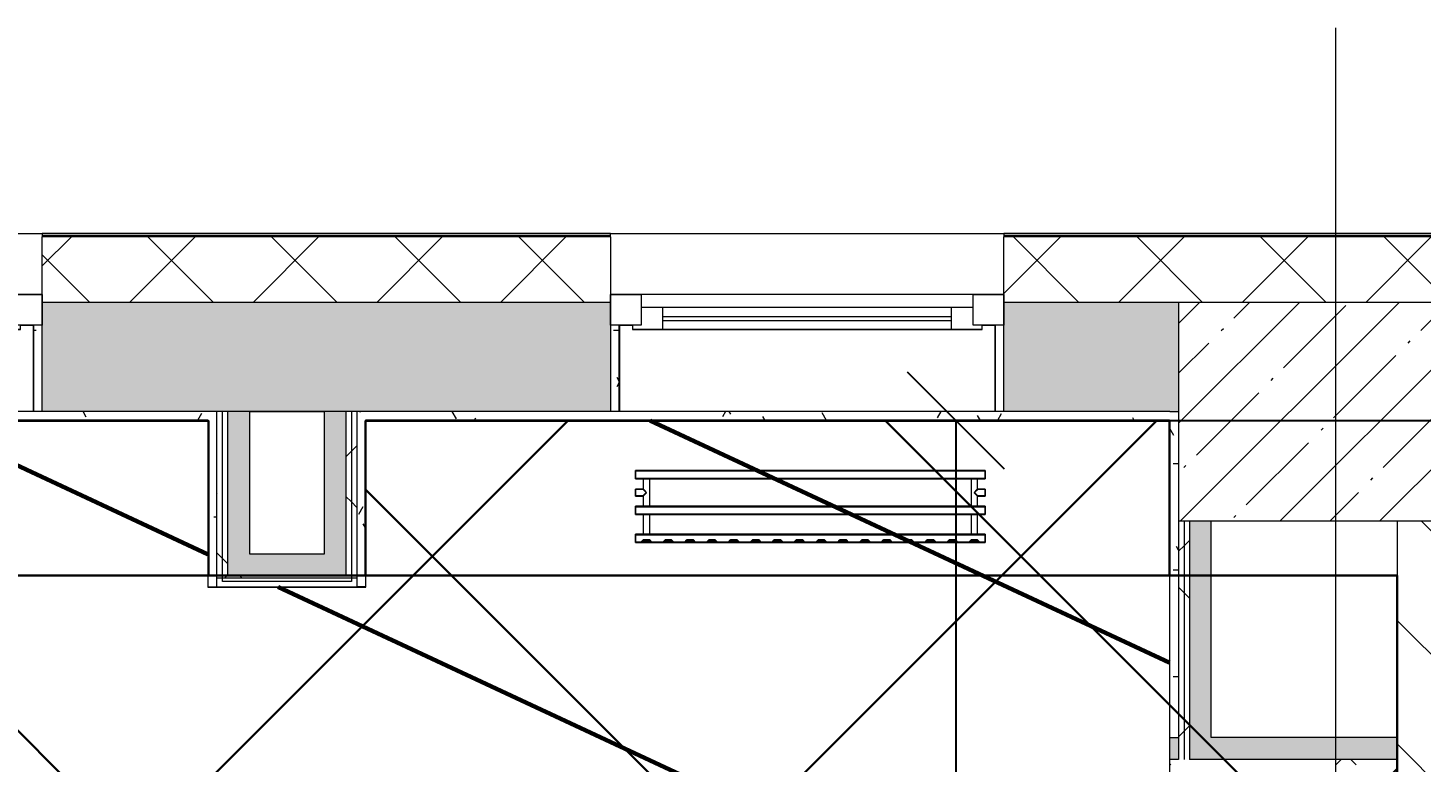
# Model space of a CAD drawing. Header units: millimetres. Extents: x -164500 to 426394, y -23753 to 102118.
# Drawn here: x 256490 to 259677, y 20347 to 22027 of the extents above; entities that cross this region are included whole.
import ezdxf

# ---------------------------------------------------------------- set-up
doc = ezdxf.new("R2010")
doc.units = ezdxf.units.MM
for name, color, linetype, lineweight in [('0) шлифовка', 5, 'Continuous', 60), ('5.2) Л-1 Линолеум', 100, 'Continuous', 30), ('5.3) Линолем обрезка', 100, 'Continuous', 30), ('A-FLOR', 7, 'Continuous', 9), ('A-GLAZ', 7, 'Continuous', 9), ('A-GLAZ-1', 7, 'Continuous', 5), ('A-WALL', 7, 'Continuous', 5), ('I-WALL', 7, 'Continuous', 5), ('S-COLS', 7, 'Continuous', 9), ('S-COLS-1', 7, 'Continuous', 5), ('Оси', 7, 'Continuous', 9)]:
    doc.layers.add(name, color=color, linetype=linetype, lineweight=lineweight)
doc.layers.add('2) защита вин плитк', color=6, linetype='Continuous')
doc.layers.add('3.1) Наливной пол', color=3, linetype='Continuous')
for name, color, linetype, lineweight, true_color in [('A-WALL-1', 9, 'Continuous', 5, 0x808080), ('A-WALL-FNSH-1', 9, 'Continuous', 5, 0x808080), ('M-EQPM-1', 7, 'Continuous', 9, 0xb2b2b2)]:
    doc.layers.add(name, color=color, linetype=linetype, lineweight=lineweight, true_color=true_color)
doc.styles.get("Standard").update_dxf_attribs({"font": 'ГОСТ тип А.ttf'})
doc.dimstyles.new('А3', dxfattribs={"dimtxt": 333, "dimasz": 222, "dimexe": 222, "dimexo": 111, "dimgap": 111, "dimtad": 1, "dimtoh": 1, "dimdec": 0, "dimrnd": 0.0015, "dimzin": 0, "dimdsep": 46, "dimtxsty": 'Standard', "dimblk": 'OBLIQUE', "dimcen": 0, "dimclrd": 7, "dimclre": 7, "dimclrt": 7, "dimadec": 0, "dimazin": 0, "dimtfac": 1, "dimtdec": 0, "dimtofl": 0, "dimtmove": 0, "dimatfit": 3, "dimfxl": 1, "dimtolj": 1, "dimtzin": 0, "dimarcsym": 0})
pattern_1 = [(0, (148772.123, -0.94), (243.84, 60.96), [20.117, -162.763, 20.117, -162.763, -975.36]), (0, (148772.123, -0.94), (243.84, 60.96), [-365.76, 20.117, -345.643, 20.117, -162.763, -426.72]), (0, (148772.123, -0.94), (243.84, 60.96), [-914.4, 20.117, -101.803, 20.117, -284.683]), (120, (148863.563, 29.54), (-174.71291, 180.691634), [20.117, -162.763, 20.117, -162.763, -975.36]), (120, (148863.563, 29.54), (-174.71291, 180.691634), [-365.76, 20.117, -345.643, 20.117, -162.763, -426.72]), (120, (148863.563, 29.54), (-174.71291, 180.691634), [-914.4, 20.117, -101.803, 20.117, -284.683]), (240, (148894.043, 151.46), (-69.12709, -241.651634), [20.117, -162.763, 20.117, -162.763, -975.36]), (240, (148894.043, 151.46), (-69.12709, -241.651634), [-365.76, 20.117, -345.643, 20.117, -162.763, -426.72]), (240, (148894.043, 151.46), (-69.12709, -241.651634), [-914.4, 20.117, -101.803, 20.117, -284.683])]
pattern_2 = [(45, (148772.12, -0.94), (-212.132, 212.132), []), (135, (148772.12, -0.94), (-212.132, -212.132), [])]
pattern_3 = [(45, (205553.1, 26879), (-1347.04, 1347.04), [])]

# ---------------------------------------------------------------- blocks, each defined once
blk = doc.blocks.new('radiator_prado_classic_z_tip_30_po exemplyaru - Classic Z Тип 30-300-V471-Объем проектирования 2 этажа')
at = {"layer": 'M-EQPM-1'}
for p, q in [((0, 228), (0, 210)), ((800, 228), (0, 228)), ((0, 210), (0, 228)), ((0, 228), (12.5, 228)), ((12.5, 228), (37.5, 228)), ((37.5, 228), (12.5, 228)), ((12.5, 228), (37.5, 228)), ((12.5, 228), (17.5, 223)), ((12.5, 228), (17.5, 223)), ((32.5, 223), (37.5, 228)), ((37.5, 228), (32.5, 223)), ((37.5, 228), (62.5, 228)), ((62.5, 228), (87.5, 228)), ((87.5, 228), (62.5, 228)), ((62.5, 228), (87.5, 228)), ((62.5, 228), (67.5, 223)), ((62.5, 228), (67.5, 223)), ((82.5, 223), (87.5, 228)), ((87.5, 228), (82.5, 223)), ((87.5, 228), (112.5, 228)), ((112.5, 228), (137.5, 228)), ((137.5, 228), (112.5, 228)), ((112.5, 228), (137.5, 228)), ((112.5, 228), (117.5, 223)), ((112.5, 228), (117.5, 223)), ((132.5, 223), (137.5, 228)), ((137.5, 228), (132.5, 223)), ((137.5, 228), (162.5, 228)), ((162.5, 228), (187.5, 228)), ((187.5, 228), (162.5, 228)), ((162.5, 228), (187.5, 228)), ((162.5, 228), (167.5, 223)), ((162.5, 228), (167.5, 223)), ((182.5, 223), (187.5, 228)), ((187.5, 228), (182.5, 223)), ((187.5, 228), (212.5, 228)), ((212.5, 228), (237.5, 228)), ((237.5, 228), (212.5, 228)), ((212.5, 228), (237.5, 228)), ((212.5, 228), (217.5, 223)), ((212.5, 228), (217.5, 223)), ((232.5, 223), (237.5, 228)), ((237.5, 228), (232.5, 223)), ((237.5, 228), (262.5, 228)), ((262.5, 228), (287.5, 228)), ((287.5, 228), (262.5, 228)), ((262.5, 228), (287.5, 228)), ((262.5, 228), (267.5, 223)), ((262.5, 228), (267.5, 223)), ((282.5, 223), (287.5, 228)), ((287.5, 228), (282.5, 223)), ((287.5, 228), (312.5, 228)), ((312.5, 228), (337.5, 228)), ((337.5, 228), (312.5, 228)), ((312.5, 228), (337.5, 228)), ((312.5, 228), (317.5, 223)), ((312.5, 228), (317.5, 223)), ((332.5, 223), (337.5, 228)), ((337.5, 228), (332.5, 223)), ((337.5, 228), (362.5, 228)), ((362.5, 228), (387.5, 228)), ((387.5, 228), (362.5, 228)), ((362.5, 228), (387.5, 228)), ((362.5, 228), (367.5, 223)), ((362.5, 228), (367.5, 223)), ((382.5, 223), (387.5, 228)), ((387.5, 228), (382.5, 223)), ((387.5, 228), (412.5, 228)), ((412.5, 228), (437.5, 228)), ((437.5, 228), (412.5, 228)), ((412.5, 228), (437.5, 228)), ((412.5, 228), (417.5, 223)), ((412.5, 228), (417.5, 223)), ((432.5, 223), (437.5, 228)), ((437.5, 228), (432.5, 223)), ((437.5, 228), (462.5, 228)), ((462.5, 228), (487.5, 228)), ((487.5, 228), (462.5, 228)), ((462.5, 228), (487.5, 228)), ((462.5, 228), (467.5, 223)), ((462.5, 228), (467.5, 223)), ((482.5, 223), (487.5, 228)), ((487.5, 228), (482.5, 223)), ((487.5, 228), (512.5, 228)), ((512.5, 228), (537.5, 228)), ((537.5, 228), (512.5, 228)), ((512.5, 228), (537.5, 228)), ((512.5, 228), (517.5, 223)), ((512.5, 228), (517.5, 223)), ((532.5, 223), (537.5, 228)), ((537.5, 228), (532.5, 223)), ((537.5, 228), (562.5, 228)), ((562.5, 228), (587.5, 228)), ((587.5, 228), (562.5, 228)), ((562.5, 228), (587.5, 228)), ((562.5, 228), (567.5, 223)), ((562.5, 228), (567.5, 223)), ((582.5, 223), (587.5, 228)), ((587.5, 228), (582.5, 223)), ((587.5, 228), (612.5, 228)), ((612.5, 228), (637.5, 228)), ((637.5, 228), (612.5, 228)), ((612.5, 228), (637.5, 228)), ((612.5, 228), (617.5, 223)), ((612.5, 228), (617.5, 223)), ((632.5, 223), (637.5, 228)), ((637.5, 228), (632.5, 223)), ((637.5, 228), (662.5, 228)), ((687.5, 228), (662.5, 228)), ((662.5, 228), (687.5, 228)), ((662.5, 228), (667.5, 223)), ((662.5, 228), (667.5, 223)), ((662.7, 228), (687.5, 228)), ((682.5, 223), (687.5, 228)), ((687.5, 228), (682.5, 223)), ((687.5, 228), (712.5, 228)), ((712.5, 228), (737.5, 228)), ((737.5, 228), (712.5, 228)), ((712.5, 228), (737.5, 228)), ((712.5, 228), (717.5, 223)), ((712.5, 228), (717.5, 223)), ((732.5, 223), (737.5, 228)), ((737.5, 228), (732.5, 223)), ((737.5, 228), (762.5, 228)), ((762.5, 228), (787.5, 228)), ((787.5, 228), (762.5, 228)), ((762.5, 228), (787.5, 228)), ((762.5, 228), (767.5, 223)), ((762.5, 228), (767.5, 223)), ((782.5, 223), (787.5, 228)), ((787.5, 228), (782.5, 223)), ((787.5, 228), (800, 228)), ((800, 210), (800, 228)), ((800, 228), (800, 210)), ((0, 210), (800, 210)), ((17.8, 210), (0, 210)), ((32.5, 223), (17.5, 223)), ((17.5, 223), (32.5, 223)), ((17.5, 210), (17.5, 164)), ((17.5, 210), (17.5, 164)), ((17.8, 210), (17.5, 210)), ((17.5, 210), (17.8, 210)), ((17.8, 210), (17.5, 210)), ((17.5, 210), (32.5, 210)), ((32.2, 210), (17.8, 210)), ((17.8, 210), (32.2, 210)), ((18.5, 210), (17.8, 210)), ((19.7, 210), (18.5, 210)), ((21.3, 210), (19.7, 210)), ((23.1, 210), (21.3, 210)), ((32.2, 210), (23.1, 210)), ((32.5, 210), (32.2, 210)), ((32.2, 210), (32.5, 210)), ((32.5, 210), (32.2, 210)), ((767.8, 210), (32.2, 210)), ((32.5, 164), (32.5, 210)), ((32.5, 164), (32.5, 210)), ((82.5, 223), (67.5, 223)), ((67.5, 223), (82.5, 223)), ((132.5, 223), (117.5, 223)), ((117.5, 223), (132.5, 223)), ((182.5, 223), (167.5, 223)), ((167.5, 223), (182.5, 223)), ((232.5, 223), (217.5, 223)), ((217.5, 223), (232.5, 223)), ((282.5, 223), (267.5, 223)), ((267.5, 223), (282.5, 223)), ((332.5, 223), (317.5, 223)), ((317.5, 223), (332.5, 223)), ((382.5, 223), (367.5, 223)), ((367.5, 223), (382.5, 223)), ((432.5, 223), (417.5, 223)), ((417.5, 223), (432.5, 223)), ((482.5, 223), (467.5, 223)), ((467.5, 223), (482.5, 223)), ((532.5, 223), (517.5, 223)), ((517.5, 223), (532.5, 223)), ((582.5, 223), (567.5, 223)), ((567.5, 223), (582.5, 223)), ((632.5, 223), (617.5, 223)), ((617.5, 223), (632.5, 223)), ((682.5, 223), (667.5, 223)), ((667.5, 223), (682.5, 223)), ((732.5, 223), (717.5, 223)), ((717.5, 223), (732.5, 223)), ((782.5, 223), (767.5, 223)), ((767.5, 223), (782.5, 223)), ((767.5, 210), (767.5, 164)), ((767.5, 210), (767.5, 164)), ((767.8, 210), (767.5, 210)), ((767.5, 210), (782.5, 210)), ((767.8, 210), (767.5, 210)), ((767.5, 210), (767.8, 210)), ((778.7, 210), (767.8, 210)), ((782.2, 210), (767.8, 210)), ((767.8, 210), (768.5, 210)), ((768.5, 210), (771.2, 210)), ((771.2, 210), (775, 210)), ((775, 210), (778.7, 210)), ((780.3, 210), (778.7, 210)), ((778.7, 210), (781.5, 210)), ((781.5, 210), (780.3, 210)), ((782.2, 210), (781.5, 210)), ((781.5, 210), (782.2, 210)), ((782.5, 210), (782.2, 210)), ((782.5, 210), (782.2, 210)), ((782.2, 210), (782.5, 210)), ((800, 210), (782.2, 210)), ((782.5, 164), (782.5, 210)), ((782.5, 164), (782.5, 210)), ((800, 164), (0, 164)), ((0, 164), (0, 146)), ((0, 146), (0, 164)), ((0, 164), (17.8, 164)), ((17.8, 164), (17.5, 164)), ((17.5, 164), (17.8, 164)), ((17.8, 164), (17.5, 164)), ((17.5, 164), (32.5, 164)), ((32.2, 164), (17.8, 164)), ((17.8, 164), (32.2, 164)), ((18.5, 164), (17.8, 164)), ((19.7, 164), (18.5, 164)), ((21.3, 164), (19.7, 164)), ((23.1, 164), (21.3, 164)), ((25, 164), (23.1, 164)), ((26.9, 164), (25, 164)), ((28.8, 164), (26.9, 164)), ((30.3, 164), (28.8, 164)), ((31.5, 164), (30.3, 164)), ((32.2, 164), (31.5, 164)), ((32.5, 164), (32.2, 164)), ((32.2, 164), (32.5, 164)), ((32.5, 164), (32.2, 164)), ((32.2, 164), (767.8, 164)), ((767.8, 164), (767.5, 164)), ((767.5, 164), (782.5, 164)), ((767.8, 164), (767.5, 164)), ((767.5, 164), (767.8, 164)), ((782.2, 164), (767.8, 164)), ((776.9, 164), (767.8, 164)), ((767.8, 164), (769.7, 164)), ((769.7, 164), (782.2, 164)), ((782.2, 164), (776.9, 164)), ((782.5, 164), (782.2, 164)), ((782.5, 164), (782.2, 164)), ((782.2, 164), (782.5, 164)), ((782.2, 164), (800, 164)), ((800, 146), (800, 164)), ((800, 164), (800, 146)), ((0, 146), (800, 146)), ((18.5, 146), (0, 146)), ((17.5, 146), (17.5, 121.5)), ((17.5, 146), (17.5, 121.5)), ((17.5, 146), (18.5, 146)), ((18.5, 146), (17.5, 146)), ((17.5, 146), (18.5, 146)), ((32.5, 146), (17.5, 146)), ((18.5, 146), (32.2, 146)), ((32.2, 146), (18.5, 146)), ((18.5, 146), (19.7, 146)), ((19.7, 146), (21.3, 146)), ((21.3, 146), (23.1, 146)), ((23.1, 146), (25, 146)), ((25, 146), (26.9, 146)), ((26.9, 146), (28.8, 146)), ((28.8, 146), (30.3, 146)), ((30.3, 146), (31.5, 146)), ((31.5, 146), (32.2, 146)), ((32.2, 146), (32.5, 146)), ((32.5, 146), (32.2, 146)), ((32.2, 146), (32.5, 146)), ((767.8, 146), (32.2, 146)), ((32.5, 82), (32.5, 146)), ((32.5, 82), (32.5, 146)), ((767.5, 146), (767.5, 82)), ((767.5, 146), (767.5, 82)), ((767.5, 146), (767.8, 146)), ((782.5, 146), (767.5, 146)), ((767.5, 146), (767.8, 146)), ((767.8, 146), (767.5, 146)), ((767.8, 146), (769.7, 146)), ((767.8, 146), (781.5, 146)), ((781.5, 146), (767.8, 146)), ((769.7, 146), (781.5, 146)), ((781.5, 146), (782.5, 146)), ((781.5, 146), (782.5, 146)), ((782.5, 146), (781.5, 146)), ((800, 146), (781.5, 146)), ((782.5, 121.5), (782.5, 146)), ((782.5, 121.5), (782.5, 146)), ((17.5, 121.5), (0, 121.5)), ((17.5, 121.5), (0, 121.5)), ((0, 121.5), (0, 120.5)), ((0, 106.5), (0, 121.5)), ((0, 120.5), (0, 107.5)), ((0, 120.5), (0, 119.3)), ((0, 114), (0, 120.5)), ((0, 120.5), (0, 120.5)), ((0, 119.3), (0, 117.8)), ((0, 117.8), (0, 114)), ((0, 114), (0, 110.3)), ((0, 107.5), (0, 114)), ((0, 110.3), (0, 108.7)), ((0, 108.7), (0, 107.5)), ((0, 107.5), (0, 106.5)), ((0, 107.5), (0, 107.5)), ((0, 106.5), (17.5, 106.5)), ((0, 106.5), (17.5, 106.5)), ((17.5, 106.5), (17.5, 82)), ((17.5, 106.5), (17.5, 82)), ((800, 121.5), (782.5, 121.5)), ((800, 121.5), (782.5, 121.5)), ((782.5, 82), (782.5, 106.5)), ((782.5, 106.5), (800, 106.5)), ((782.5, 82), (782.5, 106.5)), ((782.5, 106.5), (800, 106.5)), ((800, 121.5), (800, 106.5)), ((800, 120.5), (800, 121.5)), ((800, 121.5), (800, 120.5)), ((800, 120.5), (800, 121.5)), ((800, 107.5), (800, 120.5)), ((800, 120.5), (800, 107.5)), ((800, 117.8), (800, 120.5)), ((800, 107.5), (800, 117.8)), ((800, 106.5), (800, 107.5)), ((800, 107.5), (800, 106.5)), ((800, 106.5), (800, 107.5)), ((800, 82), (0, 82)), ((0, 82), (0, 64)), ((0, 64), (0, 82)), ((0, 82), (18.5, 82)), ((800, 64), (0, 64)), ((0, 64), (800, 64)), ((18.5, 82), (17.5, 82)), ((17.5, 82), (18.5, 82)), ((18.5, 82), (17.5, 82)), ((17.5, 82), (32.5, 82)), ((32.2, 82), (18.5, 82)), ((18.5, 82), (32.2, 82)), ((19.7, 82), (18.5, 82)), ((21.3, 82), (19.7, 82)), ((23.1, 82), (21.3, 82)), ((25, 82), (23.1, 82)), ((26.9, 82), (25, 82)), ((28.8, 82), (26.9, 82)), ((30.3, 82), (28.8, 82)), ((31.5, 82), (30.3, 82)), ((32.2, 82), (31.5, 82)), ((32.5, 82), (32.2, 82)), ((32.2, 82), (32.5, 82)), ((32.5, 82), (32.2, 82)), ((32.2, 82), (767.8, 82)), ((767.8, 82), (767.5, 82)), ((767.5, 82), (782.5, 82)), ((767.8, 82), (767.5, 82)), ((767.5, 82), (767.8, 82)), ((780.3, 82), (767.8, 82)), ((781.5, 82), (767.8, 82)), ((767.8, 82), (773.1, 82)), ((773.1, 82), (778.7, 82)), ((778.7, 82), (781.5, 82)), ((781.5, 82), (780.3, 82)), ((782.5, 82), (781.5, 82)), ((782.5, 82), (781.5, 82)), ((781.5, 82), (782.5, 82)), ((781.5, 82), (800, 82)), ((800, 64), (800, 82)), ((800, 82), (800, 64))]:
    blk.add_line(p, q, dxfattribs=at)
for points, knots in [([(18.5, 120.5), (18.4, 120.6), (18.3, 120.7), (18.1, 120.9), (17.9, 121.1), (17.8, 121.2), (17.7, 121.3), (17.5, 121.5), (17.5, 121.5), (17.5, 121.5)], [0.7142857, 0.7142857, 0.7142857, 0.7142857, 0.75, 0.7857143, 0.8214286, 0.8571429, 0.8928571, 0.9285714, 1, 1, 1, 1]), ([(17.5, 121.5), (17.5, 121.5), (17.5, 121.5), (17.7, 121.3), (17.8, 121.2), (17.9, 121.1), (18.1, 120.9), (18.3, 120.7), (18.4, 120.6), (18.5, 120.5)], [0, 0, 0, 0, 0.0714286, 0.1071429, 0.1428571, 0.1785714, 0.2142857, 0.25, 0.2857143, 0.2857143, 0.2857143, 0.2857143]), ([(17.5, 121.5), (17.5, 121.5), (17.5, 121.5), (17.7, 121.3), (17.8, 121.2), (17.9, 121.1), (18.1, 120.9), (18.3, 120.7), (18.4, 120.6), (18.5, 120.5)], [0, 0, 0, 0, 0.0714286, 0.1071429, 0.1428571, 0.1785714, 0.2142857, 0.25, 0.2857143, 0.2857143, 0.2857143, 0.2857143]), ([(25, 114), (24.5, 114.5), (23.6, 115.4), (22.4, 116.6), (21.6, 117.4), (21.1, 117.9), (20.8, 118.2), (20.5, 118.5), (20.2, 118.8), (19.8, 119.1), (19.6, 119.4), (19.3, 119.7), (19, 120), (18.7, 120.3), (18.5, 120.5), (18.3, 120.7), (18.1, 120.9), (17.9, 121.1), (17.8, 121.2), (17.7, 121.3), (17.5, 121.5), (17.5, 121.5), (17.5, 121.5)], [0, 0, 0, 0, 0.142857, 0.285714, 0.357143, 0.392857, 0.428571, 0.464286, 0.5, 0.535714, 0.571429, 0.607143, 0.642857, 0.678571, 0.714286, 0.75, 0.785714, 0.821429, 0.857143, 0.892857, 0.928571, 1, 1, 1, 1]), ([(17.5, 106.5), (17.5, 106.5), (17.5, 106.5), (17.7, 106.7), (17.8, 106.8), (17.9, 106.9), (18.1, 107.1), (18.3, 107.3), (18.5, 107.5), (18.7, 107.7), (19, 108), (19.3, 108.3), (19.6, 108.6), (19.8, 108.9), (20.3, 109.3), (20.7, 109.7), (21.1, 110.1), (21.6, 110.6), (22.4, 111.4), (23.6, 112.6), (24.5, 113.5), (25, 114)], [0, 0, 0, 0, 0.071429, 0.107143, 0.142857, 0.178571, 0.214286, 0.25, 0.285714, 0.321429, 0.357143, 0.392857, 0.428571, 0.464286, 0.5, 0.571429, 0.607143, 0.642857, 0.714286, 0.857143, 1, 1, 1, 1]), ([(17.5, 106.5), (17.5, 106.5), (17.5, 106.5), (17.7, 106.7), (17.8, 106.8), (17.9, 106.9), (18.1, 107.1), (18.3, 107.3), (18.4, 107.4), (18.5, 107.5)], [0, 0, 0, 0, 0.0714286, 0.1071429, 0.1428571, 0.1785714, 0.2142857, 0.25, 0.2857143, 0.2857143, 0.2857143, 0.2857143]), ([(18.5, 107.5), (18.4, 107.4), (18.3, 107.3), (18.1, 107.1), (17.9, 106.9), (17.8, 106.8), (17.7, 106.7), (17.5, 106.5), (17.5, 106.5), (17.5, 106.5)], [0.7142857, 0.7142857, 0.7142857, 0.7142857, 0.75, 0.7857143, 0.8214286, 0.8571429, 0.8928571, 0.9285714, 1, 1, 1, 1]), ([(18.5, 107.5), (18.4, 107.4), (18.3, 107.3), (18.1, 107.1), (17.9, 106.9), (17.8, 106.8), (17.7, 106.7), (17.5, 106.5), (17.5, 106.5), (17.5, 106.5)], [0.7142857, 0.7142857, 0.7142857, 0.7142857, 0.75, 0.7857143, 0.8214286, 0.8571429, 0.8928571, 0.9285714, 1, 1, 1, 1]), ([(22.1, 116.9), (21.9, 117.1), (21.6, 117.4), (21.1, 117.9), (20.8, 118.2), (20.5, 118.5), (20.2, 118.8), (19.9, 119.2), (19.7, 119.3), (19.6, 119.4)], [0.2857143, 0.2857143, 0.2857143, 0.2857143, 0.3571429, 0.3928571, 0.4285714, 0.4642857, 0.5, 0.5357143, 0.5714286, 0.5714286, 0.5714286, 0.5714286]), ([(19.6, 119.4), (19.7, 119.3), (19.9, 119.2), (20.3, 118.7), (20.7, 118.3), (21.1, 117.9), (21.6, 117.4), (21.9, 117.1), (22.1, 116.9)], [0.4285714, 0.4285714, 0.4285714, 0.4285714, 0.4642857, 0.5, 0.5714286, 0.6071429, 0.6428571, 0.7142857, 0.7142857, 0.7142857, 0.7142857]), ([(19.6, 119.4), (19.7, 119.3), (19.8, 119.1), (20.3, 118.7), (20.7, 118.3), (21.1, 117.9), (21.6, 117.4), (21.9, 117.1), (22.1, 116.9)], [0.4285714, 0.4285714, 0.4285714, 0.4285714, 0.4642857, 0.5, 0.5714286, 0.6071429, 0.6428571, 0.7142857, 0.7142857, 0.7142857, 0.7142857]), ([(19.6, 108.6), (19.7, 108.7), (19.9, 108.8), (20.3, 109.3), (20.7, 109.7), (21.1, 110.1), (21.6, 110.6), (21.9, 110.9), (22.1, 111.1)], [0.4285714, 0.4285714, 0.4285714, 0.4285714, 0.4642857, 0.5, 0.5714286, 0.6071429, 0.6428571, 0.7142857, 0.7142857, 0.7142857, 0.7142857]), ([(22.1, 111.1), (21.9, 110.9), (21.6, 110.6), (21.1, 110.1), (20.8, 109.8), (20.5, 109.5), (20.2, 109.2), (19.9, 108.8), (19.7, 108.7), (19.6, 108.6)], [0.2857143, 0.2857143, 0.2857143, 0.2857143, 0.3571429, 0.3928571, 0.4285714, 0.4642857, 0.5, 0.5357143, 0.5714286, 0.5714286, 0.5714286, 0.5714286]), ([(22.1, 111.1), (21.9, 110.9), (21.6, 110.6), (21.1, 110.1), (20.8, 109.8), (20.5, 109.5), (20.2, 109.2), (19.8, 108.9), (19.7, 108.7), (19.6, 108.6)], [0.2857143, 0.2857143, 0.2857143, 0.2857143, 0.3571429, 0.3928571, 0.4285714, 0.4642857, 0.5, 0.5357143, 0.5714286, 0.5714286, 0.5714286, 0.5714286]), ([(775, 114), (775.5, 114.5), (776.4, 115.4), (777.6, 116.6), (778.4, 117.4), (778.9, 117.9), (779.2, 118.2), (779.5, 118.5), (779.8, 118.8), (780.1, 119.2), (780.4, 119.4), (780.7, 119.7), (781, 120), (781.3, 120.3), (781.5, 120.5), (781.7, 120.7), (781.9, 120.9), (782.1, 121.1), (782.2, 121.2), (782.3, 121.3), (782.5, 121.5), (782.5, 121.5), (782.5, 121.5)], [0, 0, 0, 0, 0.142857, 0.285714, 0.357143, 0.392857, 0.428571, 0.464286, 0.5, 0.535714, 0.571429, 0.607143, 0.642857, 0.678571, 0.714286, 0.75, 0.785714, 0.821429, 0.857143, 0.892857, 0.928571, 1, 1, 1, 1]), ([(782.5, 106.5), (782.5, 106.5), (782.5, 106.5), (782.3, 106.7), (782.2, 106.8), (782.1, 106.9), (781.9, 107.1), (781.7, 107.3), (781.5, 107.5), (781.3, 107.7), (781, 108), (780.7, 108.3), (780.4, 108.6), (780.1, 108.8), (779.7, 109.3), (779.3, 109.7), (778.9, 110.1), (778.4, 110.6), (777.6, 111.4), (776.4, 112.6), (775.5, 113.5), (775, 114)], [0, 0, 0, 0, 0.071429, 0.107143, 0.142857, 0.178571, 0.214286, 0.25, 0.285714, 0.321429, 0.357143, 0.392857, 0.428571, 0.464286, 0.5, 0.571429, 0.607143, 0.642857, 0.714286, 0.857143, 1, 1, 1, 1]), ([(780.4, 119.4), (780.3, 119.3), (780.1, 119.2), (779.7, 118.7), (779.3, 118.3), (778.9, 117.9), (778.4, 117.4), (778.1, 117.1), (777.9, 116.9)], [0.4285714, 0.4285714, 0.4285714, 0.4285714, 0.4642857, 0.5, 0.5714286, 0.6071429, 0.6428571, 0.7142857, 0.7142857, 0.7142857, 0.7142857]), ([(779.2, 118.2), (779.1, 118.1), (778.9, 117.9), (778.4, 117.4), (778.1, 117.1), (777.9, 116.9)], [0.5714286, 0.5714286, 0.5714286, 0.5714286, 0.6071429, 0.6428571, 0.7142857, 0.7142857, 0.7142857, 0.7142857]), ([(777.9, 116.9), (778.1, 117.1), (778.4, 117.4), (778.9, 117.9), (779.1, 118.1), (779.2, 118.2)], [0.2857143, 0.2857143, 0.2857143, 0.2857143, 0.3571429, 0.3928571, 0.4285714, 0.4285714, 0.4285714, 0.4285714]), ([(777.9, 111.1), (778.1, 110.9), (778.4, 110.6), (778.9, 110.1), (779.1, 109.9), (779.2, 109.8)], [0.2857143, 0.2857143, 0.2857143, 0.2857143, 0.3571429, 0.3928571, 0.4285714, 0.4285714, 0.4285714, 0.4285714]), ([(777.9, 111.1), (778.1, 110.9), (778.4, 110.6), (778.9, 110.1), (779.1, 109.9), (779.2, 109.8)], [0.2857143, 0.2857143, 0.2857143, 0.2857143, 0.3571429, 0.3928571, 0.4285714, 0.4285714, 0.4285714, 0.4285714]), ([(780.4, 108.6), (780.3, 108.7), (780.1, 108.8), (779.7, 109.3), (779.3, 109.7), (778.9, 110.1), (778.4, 110.6), (778.1, 110.9), (777.9, 111.1)], [0.4285714, 0.4285714, 0.4285714, 0.4285714, 0.4642857, 0.5, 0.5714286, 0.6071429, 0.6428571, 0.7142857, 0.7142857, 0.7142857, 0.7142857]), ([(780.4, 119.4), (780.3, 119.3), (780.1, 119.2), (779.7, 118.7), (779.4, 118.4), (779.2, 118.2)], [0.4285714, 0.4285714, 0.4285714, 0.4285714, 0.4642857, 0.5, 0.5714286, 0.5714286, 0.5714286, 0.5714286]), ([(782.5, 121.5), (782.5, 121.5), (782.5, 121.5), (782.3, 121.3), (782.2, 121.2), (782.1, 121.1), (781.9, 120.9), (781.7, 120.7), (781.6, 120.6), (781.5, 120.5)], [0, 0, 0, 0, 0.0714286, 0.1071429, 0.1428571, 0.1785714, 0.2142857, 0.25, 0.2857143, 0.2857143, 0.2857143, 0.2857143]), ([(782.5, 121.5), (782.5, 121.5), (782.5, 121.5), (782.3, 121.3), (782.2, 121.2), (782.1, 121.1), (781.9, 120.9), (781.7, 120.7), (781.6, 120.6), (781.5, 120.5)], [0, 0, 0, 0, 0.0714286, 0.1071429, 0.1428571, 0.1785714, 0.2142857, 0.25, 0.2857143, 0.2857143, 0.2857143, 0.2857143]), ([(781.5, 120.5), (781.6, 120.6), (781.7, 120.7), (781.9, 120.9), (782.1, 121.1), (782.2, 121.2), (782.3, 121.3), (782.5, 121.5), (782.5, 121.5), (782.5, 121.5)], [0.7142857, 0.7142857, 0.7142857, 0.7142857, 0.75, 0.7857143, 0.8214286, 0.8571429, 0.8928571, 0.9285714, 1, 1, 1, 1]), ([(781.5, 107.5), (781.6, 107.4), (781.7, 107.3), (781.9, 107.1), (782.1, 106.9), (782.2, 106.8), (782.3, 106.7), (782.5, 106.5), (782.5, 106.5), (782.5, 106.5)], [0.7142857, 0.7142857, 0.7142857, 0.7142857, 0.75, 0.7857143, 0.8214286, 0.8571429, 0.8928571, 0.9285714, 1, 1, 1, 1]), ([(781.5, 107.5), (781.6, 107.4), (781.7, 107.3), (781.9, 107.1), (782.1, 106.9), (782.2, 106.8), (782.3, 106.7), (782.5, 106.5), (782.5, 106.5), (782.5, 106.5)], [0.7142857, 0.7142857, 0.7142857, 0.7142857, 0.75, 0.7857143, 0.8214286, 0.8571429, 0.8928571, 0.9285714, 1, 1, 1, 1]), ([(782.5, 106.5), (782.5, 106.5), (782.5, 106.5), (782.3, 106.7), (782.2, 106.8), (782.1, 106.9), (781.9, 107.1), (781.7, 107.3), (781.6, 107.4), (781.5, 107.5)], [0, 0, 0, 0, 0.0714286, 0.1071429, 0.1428571, 0.1785714, 0.2142857, 0.25, 0.2857143, 0.2857143, 0.2857143, 0.2857143])]:
    blk.add_open_spline(points, degree=3, knots=knots, dxfattribs=at)
for points in [[(19.6, 119.4), (19.5, 119.5), (19.3, 119.7), (19, 120), (18.7, 120.3), (18.6, 120.4), (18.5, 120.5)], [(18.5, 120.5), (18.6, 120.4), (18.7, 120.3), (19, 120), (19.3, 119.7), (19.5, 119.5), (19.6, 119.4)], [(18.5, 120.5), (18.6, 120.4), (18.7, 120.3), (19, 120), (19.3, 119.7), (19.5, 119.5), (19.6, 119.4)], [(18.5, 107.5), (18.6, 107.6), (18.7, 107.7), (19, 108), (19.3, 108.3), (19.5, 108.5), (19.6, 108.6)], [(19.6, 108.6), (19.5, 108.5), (19.3, 108.3), (19, 108), (18.7, 107.7), (18.6, 107.6), (18.5, 107.5)], [(19.6, 108.6), (19.5, 108.5), (19.3, 108.3), (19, 108), (18.7, 107.7), (18.6, 107.6), (18.5, 107.5)], [(25, 114), (24.5, 114.5), (23.6, 115.4), (22.6, 116.4), (22.1, 116.9)], [(22.1, 116.9), (22.6, 116.4), (23.6, 115.4), (24.5, 114.5), (25, 114)], [(22.1, 116.9), (22.6, 116.4), (23.6, 115.4), (24.5, 114.5), (25, 114)], [(22.1, 111.1), (22.6, 111.6), (23.6, 112.6), (24.5, 113.5), (25, 114)], [(25, 114), (24.5, 113.5), (23.6, 112.6), (22.6, 111.6), (22.1, 111.1)], [(25, 114), (24.5, 113.5), (23.6, 112.6), (22.6, 111.6), (22.1, 111.1)], [(777.9, 116.9), (777.4, 116.4), (776.4, 115.4), (775.5, 114.5), (775, 114)], [(777.9, 116.9), (777.4, 116.4), (776.4, 115.4), (775.5, 114.5), (775, 114)], [(775, 114), (775.5, 114.5), (776.4, 115.4), (777.4, 116.4), (777.9, 116.9)], [(775, 114), (775.5, 113.5), (776.4, 112.6), (777.4, 111.6), (777.9, 111.1)], [(775, 114), (775.5, 113.5), (776.4, 112.6), (777.4, 111.6), (777.9, 111.1)], [(777.9, 111.1), (777.4, 111.6), (776.4, 112.6), (775.5, 113.5), (775, 114)], [(779.2, 118.2), (779.3, 118.3), (779.5, 118.5), (779.8, 118.8), (780.1, 119.2), (780.3, 119.3), (780.4, 119.4)], [(779.2, 109.8), (779.3, 109.7), (779.5, 109.5), (779.8, 109.2), (780.1, 108.8), (780.3, 108.7), (780.4, 108.6)], [(779.2, 109.8), (779.3, 109.7), (779.5, 109.5), (779.8, 109.2), (780.1, 108.8), (780.3, 108.7), (780.4, 108.6)], [(781.5, 120.5), (781.4, 120.4), (781.3, 120.3), (781, 120), (780.7, 119.7), (780.5, 119.5), (780.4, 119.4)], [(781.5, 120.5), (781.4, 120.4), (781.3, 120.3), (781, 120), (780.7, 119.7), (780.5, 119.5), (780.4, 119.4)], [(780.4, 119.4), (780.5, 119.5), (780.7, 119.7), (781, 120), (781.3, 120.3), (781.4, 120.4), (781.5, 120.5)], [(780.4, 108.6), (780.5, 108.5), (780.7, 108.3), (781, 108), (781.3, 107.7), (781.4, 107.6), (781.5, 107.5)], [(780.4, 108.6), (780.5, 108.5), (780.7, 108.3), (781, 108), (781.3, 107.7), (781.4, 107.6), (781.5, 107.5)], [(781.5, 107.5), (781.4, 107.6), (781.3, 107.7), (781, 108), (780.7, 108.3), (780.5, 108.5), (780.4, 108.6)]]:
    blk.add_open_spline(points, degree=3, dxfattribs=at)
blk = doc.blocks.new('120_Окно_СКБ_1Ст - 120_Окно_СКБ_1Ст 900х2500_h_ с форточкой-V355-Объем проектирования 2 этажа')
at = {"layer": 'A-GLAZ'}
for p, q in [((-450, -127), (-450, -57)), ((-450, -57), (-380, -57)), ((-380, -57), (-380, -127)), ((380, -127), (380, -57)), ((380, -57), (450, -57)), ((450, -57), (450, -127)), ((380, -87), (-380, -87)), ((-380, -87), (-380, -127)), ((-330, -137), (-330, -87)), ((330, -137), (330, -87)), ((380, -127), (380, -87)), ((-380, -127), (-450, -127)), ((-380, -127), (-400, -127)), ((-400, -127), (-400, -137)), ((450, -127), (380, -127)), ((400, -127), (380, -127)), ((400, -137), (400, -127)), ((-400, -137), (400, -137)), ((400, -137), (-400, -137))]:
    blk.add_line(p, q, dxfattribs=at)
at = {"layer": 'A-GLAZ-1'}
for p, q in [((450, -57), (-450, -57)), ((-430, -127), (-400, -127)), ((-330, -107), (330, -107)), ((330, -117), (-330, -117)), ((400, -127), (430, -127))]:
    blk.add_line(p, q, dxfattribs=at)
blk = doc.blocks.new('BSC_Колонна _Прямоугольная - 700х500-V423-Объем проектирования 2 этажа')
at = {"layer": 'S-COLS-1'}
h = blk.add_hatch(dxfattribs=at)
h.set_pattern_fill('FP_172', color=256, style=0, pattern_type=2)
h.set_pattern_definition([(45, (-110700, -21150), (-114.04925, 114.04925), []), (45, (-110585.95, -21150), (-114.04925, 114.04925), [201.613, -40.323, 6.706, -33.617])])
h.paths.add_polyline_path([(-297, -250), (350, -250), (350, 250), (-350, 250), (-350, -250)])
for p, q in [((350, 250), (-350, 250)), ((-350, 250), (-350, -250)), ((350, -250), (350, 250)), ((-350, -250), (350, -250))]:
    blk.add_line(p, q, dxfattribs=at)
blk = doc.blocks.new('_Oblique')
at = {"color": 0, "linetype": 'ByBlock', "lineweight": -2}
blk.add_line((-0.5, -0.5), (0.5, 0.5), dxfattribs=at)
blk = doc.blocks.new('*D1714')
at = {"layer": '5.3) Линолем обрезка', "color": 7, "lineweight": -2, "transparency": 16777216}
for p, q in [((269844.1, 21128.1), (258391.2, 21128.1)), ((258613.2, 13418.1), (258613.2, 21128.1)), ((269844.1, 13418.1), (258391.2, 13418.1))]:
    blk.add_line(p, q, dxfattribs=at)
at = {"layer": 'Defpoints', "color": 0, "transparency": 16777216}
for p in [(258613.2, 21128.1), (269955.1, 21128.1), (269955.1, 13418.1)]:
    blk.add_point(p, dxfattribs=at)
at = {"layer": '5.3) Линолем обрезка', "color": 7, "lineweight": -2, "transparency": 16777216, "xscale": 222, "yscale": 222, "zscale": 222}
for p, rotation in [((258613.2, 21128.1), 90), ((258613.2, 13418.1), 270)]:
    blk.add_blockref('_Oblique', p, dxfattribs=dict(at, rotation=rotation))
at = {"layer": '5.3) Линолем обрезка', "color": 7, "transparency": 16777216, "insert": (258335.7, 17273.1), "char_height": 333, "attachment_point": 5, "rotation": 90}
blk.add_mtext('\\A1;7710', dxfattribs=at)

msp = doc.modelspace()

# ---------------------------------------------------------------- hatches: boundary and pattern name
at = {"layer": '0) шлифовка', "true_color": 0x2776bb}
h = msp.add_hatch(dxfattribs=at)
h.set_pattern_fill('ANSI31', color=152, scale=222, angle=110)
h.set_pattern_definition([(155, (205553.1, 26879), (-297.8825, -638.811), [])])
h.paths.add_polyline_path([(254321.123, 21129), (249943.123, 21129), (249943.123, 20754), (249593.123, 20754), (249593.123, 15205), (249593.123, 13921), (249893.123, 13921), (249893.123, 13557), (254301.123, 13557), (254301.123, 14011), (258323.123, 14011), (258323.123, 13631), (258611.123, 13631), (258611.123, 14011), (259601.123, 14011), (259601.123, 20309), (259101.123, 20309), (259101.123, 21129), (258722.572, 21129), (257263.123, 21129), (257263.123, 20748), (256901.123, 20748), (256901.123, 21129), (256522.572, 21129), (254843.123, 21129), (254843.123, 20748), (254321.123, 20748)])
at = {"layer": '2) защита вин плитк'}
h = msp.add_hatch(dxfattribs=at)
h.set_pattern_fill('ANSI31', color=256, scale=600)
h.set_pattern_definition(pattern_3)
h.paths.add_polyline_path([(254321.123, 21129), (249943.123, 21129), (249943.123, 20754), (249593.123, 20754), (249593.123, 15205), (249593.123, 13921), (249893.123, 13921), (249893.123, 13557), (254301.123, 13557), (254301.123, 14011), (258323.123, 14011), (258323.123, 13631), (258611.123, 13631), (258611.123, 14011), (259601.123, 14011), (259601.123, 20309), (259101.123, 20309), (259101.123, 21129), (258722.572, 21129), (257263.123, 21129), (257263.123, 20748), (256901.123, 20748), (256901.123, 21129), (256522.572, 21129), (254843.123, 21129), (254843.123, 20748), (254321.123, 20748)])
h = msp.add_hatch(dxfattribs=at)
h.set_pattern_fill('ANSI31', color=256, scale=600)
h.set_pattern_definition(pattern_3)
h.paths.add_polyline_path([(254321.123, 21129), (249943.123, 21129), (249943.123, 20754), (249593.123, 20754), (249593.123, 15205), (249593.123, 13921), (249893.123, 13921), (249893.123, 13557), (254301.123, 13557), (254301.123, 14011), (258323.123, 14011), (258323.123, 13631), (258611.123, 13631), (258611.123, 14011), (259601.123, 14011), (259601.123, 20309), (259101.123, 20309), (259101.123, 21129), (258722.572, 21129), (257263.123, 21129), (257263.123, 20748), (256901.123, 20748), (256901.123, 21129), (256522.572, 21129), (254843.123, 21129), (254843.123, 20748), (254321.123, 20748)])
at = {"layer": '3.1) Наливной пол'}
h = msp.add_hatch(dxfattribs=at)
h.set_pattern_fill('ANSI31', color=256, scale=600)
h.set_pattern_definition(pattern_3)
h.paths.add_polyline_path([(254321.123, 21129), (249943.123, 21129), (249943.123, 20754), (249593.123, 20754), (249593.123, 15205), (249593.123, 13921), (249893.123, 13921), (249893.123, 13557), (254301.123, 13557), (254301.123, 14011), (258323.123, 14011), (258323.123, 13631), (258611.123, 13631), (258611.123, 14011), (259601.123, 14011), (259601.123, 20309), (259101.123, 20309), (259101.123, 21129), (258722.572, 21129), (257263.123, 21129), (257263.123, 20748), (256901.123, 20748), (256901.123, 21129), (256522.572, 21129), (254843.123, 21129), (254843.123, 20748), (254321.123, 20748)])
at = {"layer": '5.2) Л-1 Линолеум'}
h = msp.add_hatch(dxfattribs=at)
h.set_pattern_fill('ANSI37', color=256, scale=300)
h.set_pattern_definition([(45, (205553.1, 26879), (-673.52, 673.52), []), (135, (205553.1, 26879), (-673.52, -673.52), [])])
h.paths.add_polyline_path([(249592.123, 20774.059), (259622.123, 20774.059), (259622.123, 13979.059), (249592.123, 13979.059)])
h.paths.add_polyline_path([(254843.123, 20774.059), (256902.623, 20774.059), (256902.623, 21128.059), (254843.123, 21128.059)])
h.paths.add_polyline_path([(257262.123, 20774.059), (259101.123, 20774.059), (259101.123, 21128.059), (257262.123, 21128.059)])
h.paths.add_polyline_path([(249943.123, 20753.059), (254301.34, 20753.059), (254301.34, 21139.059), (249943.123, 21139.059)])
h.paths.add_polyline_path([(254301.123, 13979.059), (249922.123, 13979.059), (249922.123, 13539.059), (254301.123, 13539.059)])
at = {"layer": 'A-WALL'}
h = msp.add_hatch(dxfattribs=at)
h.set_pattern_fill('FP_24', color=256, style=0, pattern_type=2)
h.set_pattern_definition([(45, (148772.12, -0.94), (-141.42136, 141.42136), []), (135, (148772.12, -0.94), (-141.42136, -141.42136), [])])
h.paths.add_polyline_path([(259122.123, 21399.059), (260022.123, 21399.059), (260022.123, 21549.059), (258722.572, 21549.059), (258722.572, 21399.059)])
h.paths.add_polyline_path([(254322.34, 21399.059), (255622.572, 21399.059), (255622.572, 21549.059), (254322.34, 21549.059)])
h.paths.add_polyline_path([(257822.572, 21399.059), (257822.572, 21549.059), (256522.572, 21549.059), (256522.572, 21399.059), (257294.361, 21399.059)])
h.paths.add_polyline_path([(252022.34, 21399.059), (252022.34, 21549.059), (250822.123, 21549.059), (250822.123, 21399.059)])
h.paths.add_polyline_path([(249847.123, 21399.059), (249922.123, 21399.059), (249922.123, 21549.059), (245382.123, 21549.059), (245382.123, 21399.059), (249637.123, 21399.059)])
h.paths.add_polyline_path([(242082.123, 21399.059), (242082.123, 21549.059), (241832.123, 21549.059), (241832.123, 21399.059)])
h.paths.add_polyline_path([(266689.908, 21399.059), (268022.34, 21399.059), (268022.34, 21549.059), (266672.572, 21549.059), (266672.572, 21399.059)])
h.paths.add_polyline_path([(264521.705, 21399.059), (265772.572, 21399.059), (265772.572, 21549.059), (264372.572, 21549.059), (264372.572, 21399.059)])
h.paths.add_polyline_path([(260922.123, 21399.059), (262072.572, 21399.059), (262072.572, 21549.059), (260922.123, 21549.059)])
h.paths.add_polyline_path([(273602.123, 21399.059), (274002.123, 21399.059), (274002.123, 21549.059), (268922.34, 21549.059), (268922.34, 21399.059), (272471.783, 21399.059)])
at = {"layer": 'I-WALL'}
h = msp.add_hatch(dxfattribs=at)
h.set_pattern_fill('FP_1', color=256, style=0, pattern_type=2)
h.set_pattern_definition([(45, (148772.12, -0.94), (-114.04925, 114.04925), []), (45, (148886.17, -0.94), (-114.04925, 114.04925), [201.612, -40.322, 6.706, -33.617])])
h.paths.add_polyline_path([(259122.123, 21149.059), (259122.123, 21399.059), (258722.572, 21399.059), (258722.572, 21149.059), (259117.239, 21149.059)])
h.paths.add_polyline_path([(257294.361, 21149.059), (257822.572, 21149.059), (257822.572, 21399.059), (256522.572, 21399.059), (256522.572, 21149.059), (257242.123, 21149.059)])
h.paths.add_polyline_path([(249344.283, 21149.059), (249352.123, 21149.059), (249352.123, 21399.059), (249332.123, 21399.059), (249332.123, 21149.059)])
h.paths.add_polyline_path([(269982.123, 21149.059), (269982.123, 21399.059), (269622.123, 21399.059), (269622.123, 21149.059)])
h.paths.add_polyline_path([(249572.123, 21149.059), (249922.123, 21149.059), (249922.123, 21399.059), (249572.123, 21399.059), (249572.123, 21390.746)])
h.paths.add_polyline_path([(268022.34, 21149.059), (268022.34, 21399.059), (266672.572, 21399.059), (266672.572, 21149.059), (267412.642, 21149.059)])
h.paths.add_polyline_path([(265772.572, 21149.059), (265772.572, 21399.059), (264872.572, 21399.059), (264872.572, 21149.059), (265244.439, 21149.059)])
h.paths.add_polyline_path([(252022.34, 21149.059), (252022.34, 21399.059), (250822.123, 21399.059), (250822.123, 21149.059)])
h.paths.add_polyline_path([(260922.123, 21149.059), (262072.572, 21149.059), (262072.572, 21399.059), (260922.123, 21399.059)])
h.paths.add_polyline_path([(254822.123, 21149.059), (255622.572, 21149.059), (255622.572, 21399.059), (254822.123, 21399.059)])
h.paths.add_polyline_path([(259822.123, 21149.059), (260022.123, 21149.059), (260022.123, 21399.059), (259822.123, 21399.059), (259822.123, 21274.059)])
h = msp.add_hatch(dxfattribs=at)
h.set_pattern_fill('FP_191', color=256, style=0, pattern_type=2)
h.set_pattern_definition(pattern_1)
h.paths.add_polyline_path([(256522.572, 21149.059), (256522.572, 21347.059), (256502.572, 21347.059), (256502.572, 21149.059)])
h = msp.add_hatch(dxfattribs=at)
h.set_pattern_fill('FP_191', color=256, style=0, pattern_type=2)
h.set_pattern_definition(pattern_1)
h.paths.add_polyline_path([(257822.572, 21149.059), (257842.572, 21149.059), (257842.572, 21347.059), (257822.572, 21347.059), (257822.572, 21196.483)])
h = msp.add_hatch(dxfattribs=at)
h.set_pattern_fill('FP_191', color=256, style=0, pattern_type=2)
h.set_pattern_definition(pattern_1)
h.paths.add_polyline_path([(258722.572, 21149.059), (258722.572, 21347.059), (258702.572, 21347.059), (258702.572, 21149.059)])
h = msp.add_hatch(dxfattribs=at)
h.set_pattern_fill('FP_191', color=256, style=0, pattern_type=2)
h.set_pattern_definition(pattern_1)
h.paths.add_polyline_path([(254822.123, 21149.059), (254843.123, 21129.059), (256922.123, 21129.059), (256922.123, 21149.059), (255126.158, 21149.059)])
h.paths.add_polyline_path([(254822.123, 21129.059), (254842.123, 21129.059), (254822.123, 21149.059), (254822.123, 21142.645)])
h = msp.add_hatch(dxfattribs=at)
h.set_pattern_fill('FP_192', color=256, style=0, pattern_type=2)
h.set_pattern_definition(pattern_2)
h.paths.add_polyline_path([(256934.623, 20768.059), (256934.623, 21149.059), (256922.123, 21149.059), (256922.123, 20768.059), (256934.382, 20768.059)])
h = msp.add_hatch(dxfattribs=at)
h.set_pattern_fill('FP_192', color=256, style=0, pattern_type=2)
h.set_pattern_definition(pattern_2)
h.paths.add_polyline_path([(256934.623, 20768.059), (256947.123, 20768.059), (256947.123, 21149.059), (256934.623, 21149.059), (256934.623, 20823.059)])
for points in [[(256947.123, 20773.059), (256997.123, 20773.059), (256997.123, 21149.059), (256947.123, 21149.059), (256947.123, 21104.599)], [(257167.123, 20823.059), (257217.123, 20823.059), (257217.123, 21149.059), (257167.123, 21149.059), (257167.123, 21104.599)], [(259147.123, 20403.059), (259197.123, 20403.059), (259197.123, 20899.059), (259147.123, 20899.059), (259147.123, 20674.825)], [(256997.123, 20773.059), (257217.123, 20773.059), (257217.123, 20823.059), (256997.123, 20823.059)]]:
    msp.add_hatch(color=256, dxfattribs=at).paths.add_polyline_path(points)
h = msp.add_hatch(dxfattribs=at)
h.set_pattern_fill('FP_192', color=256, style=0, pattern_type=2)
h.set_pattern_definition(pattern_2)
h.paths.add_polyline_path([(257227.706, 20773.059), (257229.623, 20773.059), (257229.623, 21149.059), (257217.123, 21149.059), (257217.123, 20773.059)])
h = msp.add_hatch(dxfattribs=at)
h.set_pattern_fill('FP_192', color=256, style=0, pattern_type=2)
h.set_pattern_definition(pattern_2)
h.paths.add_polyline_path([(257242.123, 20768.059), (257242.123, 21149.059), (257229.623, 21149.059), (257229.623, 20768.059), (257237.123, 20768.059)])
h = msp.add_hatch(dxfattribs=at)
h.set_pattern_fill('FP_191', color=256, style=0, pattern_type=2)
h.set_pattern_definition(pattern_1)
h.paths.add_polyline_path([(259060.848, 21129.059), (259102.123, 21129.059), (259101.123, 21149.059), (257242.123, 21149.059), (257242.123, 21129.059), (258722.572, 21129.059)])
h = msp.add_hatch(dxfattribs=at)
h.set_pattern_fill('FP_191', color=256, style=0, pattern_type=2)
h.set_pattern_definition(pattern_1)
h.paths.add_polyline_path([(259113.131, 20403.059), (259122.123, 20403.059), (259122.123, 21149.059), (259102.123, 21128.059), (259102.123, 20403.059)])
h.paths.add_polyline_path([(259102.123, 21129.059), (259122.123, 21149.059), (259102.123, 21149.059), (259102.123, 21143.698)])
h = msp.add_hatch(dxfattribs=at)
h.set_pattern_fill('FP_191', color=256, style=0, pattern_type=2)
h.set_pattern_definition(pattern_1)
h.paths.add_polyline_path([(256902.123, 20768.059), (256922.123, 20768.059), (256922.123, 21129.059), (256902.123, 21129.059), (256902.123, 21104.599)])
h = msp.add_hatch(dxfattribs=at)
h.set_pattern_fill('FP_191', color=256, style=0, pattern_type=2)
h.set_pattern_definition(pattern_1)
h.paths.add_polyline_path([(257242.123, 20748.059), (257262.123, 20748.059), (257262.123, 21129.059), (257242.123, 21129.059), (257242.123, 20760.559)])
h = msp.add_hatch(dxfattribs=at)
h.set_pattern_fill('FP_192', color=256, style=0, pattern_type=2)
h.set_pattern_definition(pattern_2)
h.paths.add_polyline_path([(259122.123, 20353.059), (259134.623, 20353.059), (259134.623, 20899.059), (259122.123, 20899.059), (259122.123, 20403.059)])
h = msp.add_hatch(dxfattribs=at)
h.set_pattern_fill('FP_192', color=256, style=0, pattern_type=2)
h.set_pattern_definition(pattern_2)
h.paths.add_polyline_path([(259147.123, 20353.059), (259147.123, 20899.059), (259134.623, 20899.059), (259134.623, 20353.059)])
h = msp.add_hatch(dxfattribs=at)
h.set_pattern_fill('FP_23', color=256, style=0, pattern_type=2)
h.set_pattern_definition([(135, (148772.12, -0.94), (-141.42136, -141.42136), [])])
h.paths.add_polyline_path([(259822.123, 13899.059), (259822.123, 20899.059), (259622.123, 20899.059), (259622.123, 13899.059)])
h = msp.add_hatch(dxfattribs=at)
h.set_pattern_fill('FP_192', color=256, style=0, pattern_type=2)
h.set_pattern_definition(pattern_2)
h.paths.add_polyline_path([(256980.123, 20768.059), (257229.623, 20768.059), (257229.623, 20773.059), (256947.123, 20773.059), (256947.123, 20768.059), (256977.123, 20768.059)])
h = msp.add_hatch(color=256, dxfattribs=at)
h.paths.add_polyline_path([(259601.123, 20353.059), (259622.123, 20353.059), (259622.123, 20403.059), (259147.123, 20403.059), (259147.123, 20353.059), (259462.564, 20353.059)])
h.paths.add_polyline_path([(259106.877, 20353.059), (259122.123, 20353.059), (259122.123, 20403.059), (259102.123, 20403.059), (259102.123, 20353.059)])
h = msp.add_hatch(dxfattribs=at)
h.set_pattern_fill('FP_192', color=256, style=0, pattern_type=2)
h.set_pattern_definition(pattern_2)
h.paths.add_polyline_path([(259462.564, 20340.559), (259622.123, 20340.559), (259622.123, 20353.059), (259102.123, 20353.059), (259102.123, 20340.559), (259197.123, 20340.559)])

# ---------------------------------------------------------------- linework, layer by layer
at = {"layer": '5.2) Л-1 Линолеум'}
for points in [[(254843.123, 20774.059), (256902.623, 20774.059), (256902.623, 21128.059), (254843.123, 21128.059)], [(257262.123, 20774.059), (259101.123, 20774.059), (259101.123, 21128.059), (257262.123, 21128.059)], [(249592.123, 20774.059), (259622.123, 20774.059), (259622.123, 13979.059), (249592.123, 13979.059)]]:
    msp.add_lwpolyline(points, close=True, dxfattribs=at)
at = {"layer": 'A-FLOR'}
for p, q in [((256997.123, 21150), (257167.123, 21150)), ((256997.123, 21149.059), (257167.123, 21149.059)), ((254843.123, 21130), (256901.123, 21130)), ((254843.123, 21129.059), (256901.123, 21129.059)), ((256901.123, 21130), (256901.123, 20748)), ((256901.123, 21129.059), (256901.123, 20747.059)), ((257263.123, 20748), (257263.123, 21130)), ((257263.123, 21130), (259101.123, 21130)), ((257263.123, 20747.059), (257263.123, 21129.059)), ((257263.123, 21129.059), (259101.123, 21129.059)), ((259101.123, 21130), (259101.123, 20308)), ((259101.123, 21129.059), (259101.123, 20307.059)), ((256901.123, 20748), (257263.123, 20748)), ((256901.123, 20747.059), (257263.123, 20747.059))]:
    msp.add_line(p, q, dxfattribs=at)
at = {"layer": 'A-WALL'}
for p, q in [((255622.572, 21557.059), (256522.572, 21557.059)), ((257822.572, 21552.059), (256522.572, 21552.059)), ((257822.572, 21549.059), (256522.572, 21549.059)), ((257822.572, 21557.059), (258722.572, 21557.059)), ((260022.123, 21552.059), (258722.572, 21552.059)), ((260022.123, 21549.059), (258722.572, 21549.059)), ((257822.572, 21399.059), (256522.572, 21399.059)), ((259122.123, 21399.059), (258722.572, 21399.059)), ((256934.623, 20760.559), (256934.623, 21149.059)), ((256947.123, 20773.059), (256947.123, 21149.059)), ((257217.123, 21149.059), (257217.123, 20773.059)), ((257229.623, 21149.059), (257229.623, 20760.559)), ((259102.123, 21149.059), (259122.123, 21149.059)), ((259134.623, 20899.059), (259134.623, 20353.059)), ((259147.123, 20899.059), (259147.123, 20353.059)), ((257229.623, 20760.559), (256934.623, 20760.559)), ((257217.123, 20773.059), (256947.123, 20773.059)), ((259102.123, 20403.059), (259122.123, 20403.059)), ((259122.123, 20353.059), (259102.123, 20353.059)), ((259622.123, 20353.059), (259147.123, 20353.059))]:
    msp.add_line(p, q, dxfattribs=at)
at = {"layer": 'A-WALL-1'}
for p, q in [((256522.572, 21149.059), (256522.572, 21549.059)), ((257822.572, 21549.059), (257822.572, 21149.059)), ((258722.572, 21149.059), (258722.572, 21549.059)), ((256522.572, 21347.059), (256502.572, 21347.059)), ((256502.572, 21347.059), (256502.572, 21149.059)), ((257842.572, 21347.059), (257822.572, 21347.059)), ((257842.572, 21149.059), (257842.572, 21347.059)), ((258722.572, 21347.059), (258702.572, 21347.059)), ((258702.572, 21347.059), (258702.572, 21149.059)), ((259102.123, 21149.059), (254822.123, 21149.059)), ((256922.123, 20748.059), (256922.123, 21149.059)), ((256997.123, 20823.059), (256997.123, 21149.059)), ((257167.123, 21149.059), (257167.123, 20823.059)), ((257242.123, 21149.059), (257242.123, 20748.059)), ((256901.123, 21129.059), (256902.123, 21129.059)), ((256902.123, 21129.059), (256902.123, 21128.059)), ((257262.123, 21129.059), (257262.123, 21129.059)), ((257262.123, 21128.059), (257262.123, 21129.059)), ((259102.123, 21129.059), (259102.123, 21128.059)), ((259122.123, 20899.059), (259122.123, 20353.059)), ((259197.123, 20403.059), (259197.123, 20899.059)), ((259622.123, 20899.059), (259622.123, 13899.059)), ((257167.123, 20823.059), (256997.123, 20823.059)), ((257242.123, 20768.059), (256922.123, 20768.059)), ((256902.123, 20748.059), (257242.123, 20748.059)), ((259622.123, 20403.059), (259197.123, 20403.059))]:
    msp.add_line(p, q, dxfattribs=at)
at = {"layer": 'A-WALL-FNSH-1'}
for p, q in [((257822.572, 21557.059), (256522.572, 21557.059)), ((256522.572, 21557.059), (256522.572, 21549.059)), ((257822.572, 21549.059), (257822.572, 21557.059)), ((260022.123, 21557.059), (258722.572, 21557.059)), ((258722.572, 21557.059), (258722.572, 21549.059)), ((256502.572, 21347.059), (256501.572, 21347.059)), ((256501.572, 21347.059), (256501.572, 21149.059)), ((257843.572, 21347.059), (257842.572, 21347.059)), ((257843.572, 21149.059), (257843.572, 21347.059)), ((258702.572, 21347.059), (258701.572, 21347.059)), ((258701.572, 21347.059), (258701.572, 21149.059)), ((256522.572, 21129.059), (256522.572, 21128.059)), ((256522.572, 21128.059), (256901.123, 21128.059)), ((256902.623, 21129.059), (256902.123, 21129.059)), ((256902.123, 21128.059), (256902.623, 21128.059)), ((256902.123, 20748.059), (256902.123, 21128.059)), ((256902.623, 21128.059), (256902.623, 21129.059)), ((257263.123, 21129.059), (257262.123, 21129.059)), ((257262.123, 21129.059), (257262.123, 21128.059)), ((257262.123, 21128.059), (257262.123, 20748.059)), ((257263.123, 21128.059), (257822.572, 21128.059)), ((257822.572, 21128.059), (257822.572, 21129.059)), ((258722.572, 21129.059), (258722.572, 21128.059)), ((258722.572, 21128.059), (259101.123, 21128.059)), ((259102.123, 21129.059), (259101.123, 21129.059)), ((259102.123, 20308.059), (259102.123, 21128.059)), ((257262.123, 20748.059), (257242.123, 20748.059))]:
    msp.add_line(p, q, dxfattribs=at)
at = {"layer": 'I-WALL'}
for p, q in [((256522.572, 21128.059), (255622.572, 21128.059)), ((258722.572, 21128.059), (257822.572, 21128.059))]:
    msp.add_line(p, q, dxfattribs=at)
at = {"layer": 'Оси'}
msp.add_lwpolyline([(259482.123, -1907.2), (259482.123, 3092.8), (259482.123, 17027.345), (259482.123, 22027.345)], dxfattribs=at)

# ---------------------------------------------------------------- block references
at = {"layer": 'A-GLAZ', "color": 3}
for p in [(256072.572, 21474.059), (258272.572, 21474.059)]:
    msp.add_blockref('120_Окно_СКБ_1Ст - 120_Окно_СКБ_1Ст 900х2500_h_ с форточкой-V355-Объем проектирования 2 этажа', p, dxfattribs=at)
at = {"layer": 'M-EQPM-1', "rotation": 180}
for p in [(258679.803, 21078.3), (258679.803, 21077.359)]:
    msp.add_blockref('radiator_prado_classic_z_tip_30_po exemplyaru - Classic Z Тип 30-300-V471-Объем проектирования 2 этажа', p, dxfattribs=at)
at = {"layer": 'S-COLS'}
msp.add_blockref('BSC_Колонна _Прямоугольная - 700х500-V423-Объем проектирования 2 этажа', (259472.123, 21149.059), dxfattribs=at)

# ---------------------------------------------------------------- dimensions: what is measured, and where the dimension line sits
at = {"layer": '5.3) Линолем обрезка'}
dim = msp.add_linear_dim(base=(258613.24, 21128.059), p1=(269955.123, 13418.059), p2=(269955.123, 21128.059), angle=90, dimstyle='А3', dxfattribs=at)
dim.commit()
dim.dimension.update_dxf_attribs({"geometry": '*D1714', "text_midpoint": (258335.74, 17273.059)})

doc.saveas('drawing.dxf')
